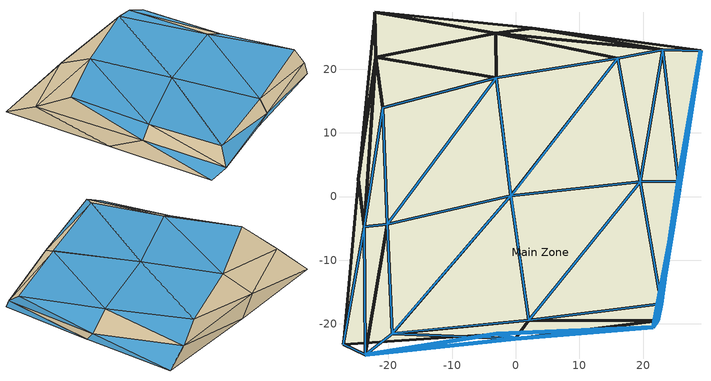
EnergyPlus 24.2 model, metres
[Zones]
Main Zone
 floor ground (M16_300mm_heavyweight_concrete): -22.16,28.94 -0.91,3.96 -24.71,2.71 z0; -0.91,3.96 21.64,-20.54 -2.99,-21.57 z0; -24.71,2.71 -2.99,-21.57 -27.13,-23.19 z0; -0.91,3.96 -2.99,-21.57 -24.71,2.71 z0; 29.11,22.93 25.66,1.09 2.63,26.41 z0; 25.66,1.09 21.64,-20.54 -0.91,3.96 z0; 2.63,26.41 -0.91,3.96 -22.16,28.94 z0; 25.66,1.09 -0.91,3.96 2.63,26.41 z0
 wall outside (I02_50_mm_insulation_board): -19.39,-21.53,3.98 -20.19,-4.36,4.98 -23.68,-24.86,1.7; 22.89,-16.82,4.28 2.06,-19.47,3.83 22.32,-19.5,2.09; 2.06,-19.47,3.83 -19.39,-21.53,3.98 -0.05,-22.31,2.14; 22.32,-19.5,2.09 -0.05,-22.31,2.14 21.64,-20.54,0; 2.06,-19.47,3.83 -0.05,-22.31,2.14 22.32,-19.5,2.09; -20.92,13.93,7.02 -3.07,18.68,5.99 -21.96,21.87,3.12; -3.07,18.68,5.99 16.05,21.76,5.59 -3.17,25.68,2.93; -21.96,21.87,3.12 -3.17,25.68,2.93 -22.16,28.94,0; -3.07,18.68,5.99 -3.17,25.68,2.93 -21.96,21.87,3.12; -20.19,-4.36,4.98 -23.76,-4.79,3.04 -23.68,-24.86,1.7; 19.55,2.3,4.64 25.53,2.43,1.64 23.09,23.08,3.06; -2.99,-21.57,0 -23.68,-24.86,1.7 -27.13,-23.19,0
 wall outside (M08_200mm_lightweight_concrete_block_filled): -24.71,2.71,0 -21.96,21.87,3.12 -22.16,28.94,0; -23.76,-4.79,3.04 -21.96,21.87,3.12 -24.71,2.71,0; -22.16,28.94,0 -3.17,25.68,2.93 2.63,26.41,0; -3.17,25.68,2.93 16.05,21.76,5.59 23.09,23.08,3.06; 2.63,26.41,0 23.09,23.08,3.06 29.11,22.93,0; -3.17,25.68,2.93 23.09,23.08,3.06 2.63,26.41,0; 25.53,2.43,1.64 22.32,-19.5,2.09 25.66,1.09,0; -27.13,-23.19,0 -23.76,-4.79,3.04 -24.71,2.71,0; -23.76,-4.79,3.04 -20.92,13.93,7.02 -21.96,21.87,3.12
 wall outside (generic_window_frame): -19.39,-21.53,3.98 -0.74,0.13,5.11 -20.19,-4.36,4.98; -0.74,0.13,5.11 16.05,21.76,5.59 -3.07,18.68,5.99; -20.19,-4.36,4.98 -3.07,18.68,5.99 -20.92,13.93,7.02; -0.74,0.13,5.11 -3.07,18.68,5.99 -20.19,-4.36,4.98; -20.19,-4.36,4.98 -20.92,13.93,7.02 -23.76,-4.79,3.04; 22.89,-16.82,4.28 19.55,2.3,4.64 2.06,-19.47,3.83; 19.55,2.3,4.64 16.05,21.76,5.59 -0.74,0.13,5.11; 2.06,-19.47,3.83 -0.74,0.13,5.11 -19.39,-21.53,3.98; 19.55,2.3,4.64 -0.74,0.13,5.11 2.06,-19.47,3.83; -23.68,-24.86,1.7 -23.76,-4.79,3.04 -27.13,-23.19,0; 29.11,22.93,0 25.53,2.43,1.64 25.66,1.09,0; 25.53,2.43,1.64 22.89,-16.82,4.28 22.32,-19.5,2.09; 25.66,1.09,0 22.32,-19.5,2.09 21.64,-20.54,0; 16.05,21.76,5.59 19.55,2.3,4.64 23.09,23.08,3.06; 19.55,2.3,4.64 22.89,-16.82,4.28 25.53,2.43,1.64; 23.09,23.08,3.06 25.53,2.43,1.64 29.11,22.93,0; 21.64,-20.54,0 -0.05,-22.31,2.14 -2.99,-21.57,0; -0.05,-22.31,2.14 -19.39,-21.53,3.98 -23.68,-24.86,1.7; -0.05,-22.31,2.14 -23.68,-24.86,1.7 -2.99,-21.57,0
 window (low_iron_3mm): 29.11,22.92,0 25.54,2.44,1.64 25.66,1.1,0; 25.53,2.42,1.64 22.89,-16.81,4.28 22.32,-19.49,2.09; 25.66,1.08,0 22.32,-19.49,2.08 21.64,-20.53,0
 window (clear_6mm): 21.63,-20.54,0 -0.04,-22.31,2.14 -2.98,-21.57,0; -0.06,-22.31,2.14 -23.67,-24.86,1.7 -3,-21.57,0
 skylight (low_iron_3mm): -19.38,-21.52,3.98 -0.75,0.12,5.11 -20.18,-4.36,4.98; -0.74,0.14,5.11 16.04,21.75,5.59 -3.06,18.68,5.98; -20.18,-4.35,4.98 -3.08,18.68,5.99 -20.91,13.92,7.02; -0.75,0.13,5.11 -3.08,18.67,5.98 -20.18,-4.35,4.98; 22.88,-16.81,4.28 19.55,2.29,4.64 2.07,-19.46,3.83; 19.54,2.31,4.64 16.05,21.75,5.59 -0.73,0.13,5.11; 2.05,-19.46,3.83 -0.74,0.12,5.11 -19.38,-21.52,3.98; 19.54,2.3,4.64 -0.73,0.12,5.11 2.06,-19.46,3.83
 skylight (clear_6mm): -20.19,-4.35,4.98 -20.92,13.92,7.02 -23.76,-4.78,3.04; -23.68,-24.85,1.7 -23.77,-4.8,3.04 -27.13,-23.18,0; 16.06,21.75,5.58 19.55,2.31,4.64 23.09,23.07,3.06; 19.55,2.29,4.64 22.89,-16.81,4.28 25.53,2.42,1.64; 23.1,23.07,3.06 25.53,2.44,1.64 29.1,22.92,0; -0.06,-22.31,2.14 -19.38,-21.53,3.98 -23.67,-24.85,1.7
[Building]
Building 1: Solar Distribution=FullExterior
[Site:GroundTemperature:BuildingSurface]

[Material] Thermal Absorptance=0.9; Solar Absorptance=0.7; Visible Absorptance=0.7
Name | Roughness | Thickness {m} | Conductivity {W/m-K} | Density {kg/m3} | Specific Heat {J/kg-K}
generic_window_frame | MediumSmooth | 0.1 | 0.17 | 700 | 1000
I02_50_mm_insulation_board | MediumRough | 0.0508 | 0.03 | 43 | 1210
M08_200mm_lightweight_concrete_block_filled | MediumRough | 0.2032 | 0.26 | 464 | 880
M16_300mm_heavyweight_concrete | MediumRough | 0.3048 | 1.95 | 2240 | 900
[WindowMaterial:Glazing] Optical Data Type=SpectralAverage; Infrared Transmittance at Normal Incidence=0; Front Side Infrared Hemispherical Emissivity=0.84; Back Side Infrared Hemispherical Emissivity=0.84; Conductivity {W/m-K}=0.9
Name | Thickness {m} | Solar Transmittance at Normal Incidence | Front Side Solar Reflectance at Normal Incidence | Back Side Solar Reflectance at Normal Incidence | Visible Transmittance at Normal Incidence | Front Side Visible Reflectance at Normal Incidence | Back Side Visible Reflectance at Normal Incidence
clear_6mm | 0.006 | 0.775 | 0.071 | 0.071 | 0.881 | 0.08 | 0.08
low_iron_3mm | 0.003 | 0.899 | 0.079 | 0.079 | 0.913 | 0.082 | 0.082
[Construction]
clear_6mm: clear_6mm
generic_window_frame: generic_window_frame
I02_50_mm_insulation_board: I02_50_mm_insulation_board
low_iron_3mm: low_iron_3mm
M08_200mm_lightweight_concrete_block_filled: M08_200mm_lightweight_concrete_block_filled
M16_300mm_heavyweight_concrete: M16_300mm_heavyweight_concrete
[Zone]
Main Zone: Multiplier=1; Part of Total Floor Area=Yes
[Space]
Main Space: Zone=Main Zone
[Daylighting:Controls]
Main Zone DaylightingControls: Zone or Space=Main Zone; Lighting Control Type=Continuous; Minimum Input Power Fraction for Continuous or ContinuousOff Dimming Control=0.3; Minimum Light Output Fraction for Continuous or ContinuousOff Dimming Control=0.2; Number of Stepped Control Steps=1; Probability Lighting will be Reset When Needed in Manual Stepped Control=1; Glare Calculation Daylighting Reference Point=Daylighting Control; Glare Calculation Azimuth Angle of View Direction Clockwise from Zone y-Axis {deg}=-0; Daylighting Reference Point Name 1=Daylighting Control; Fraction of Lights Controlled by Reference Point 1=1; Illuminance Setpoint at Reference Point 1 {lux}=500
[ZoneControl:Thermostat]
Main Zone Thermostat: Zone or ZoneList=Main Zone; Control Type Schedule=Main Zone Thermostat Schedule; Control 1=Thermostat Setpoint Dual Setpoint 1; Temperature Difference Between Cutout And Setpoint {deltaC}=0
[ThermostatSetpoint:DualSetpoint]
Thermostat Setpoint Dual Setpoint 1: Heating Setpoint Temperature Schedule=Schedule Ruleset 1; Cooling Setpoint Temperature Schedule=Schedule Ruleset 2
[Zone equipment]
Main Zone: Zone HVAC Ideal Loads Air System 1
[Schedule:Compact]
Main Zone Thermostat Schedule: Through: 12/31, For: AllDays, Until: 24:00, 4
[Schedule:Day:Interval]
Schedule Day 1; Schedule Day 2: No, 24:00, 26.0021
[Schedule:Week:Daily]
Schedule Ruleset 1 Week Rule - Jan1-Dec31: Schedule Day 1, Schedule Day 1, Schedule Day 1, Schedule Day 1, Schedule Day 1, Schedule Day 1, Schedule Day 1, Schedule Day 1, Schedule Day 1, Schedule Day 1, Schedule Day 1, Schedule Day 1
Schedule Ruleset 2 Week Rule - Jan1-Dec31: Schedule Day 2, Schedule Day 2, Schedule Day 2, Schedule Day 2, Schedule Day 2, Schedule Day 2, Schedule Day 2, Schedule Day 2, Schedule Day 2, Schedule Day 2, Schedule Day 2, Schedule Day 2
[Schedule:Year]
Schedule Ruleset 1: Schedule Ruleset 1 Week Rule - Jan1-Dec31, 1, 1, 12, 31
Schedule Ruleset 2: Schedule Ruleset 2 Week Rule - Jan1-Dec31, 1, 1, 12, 31
